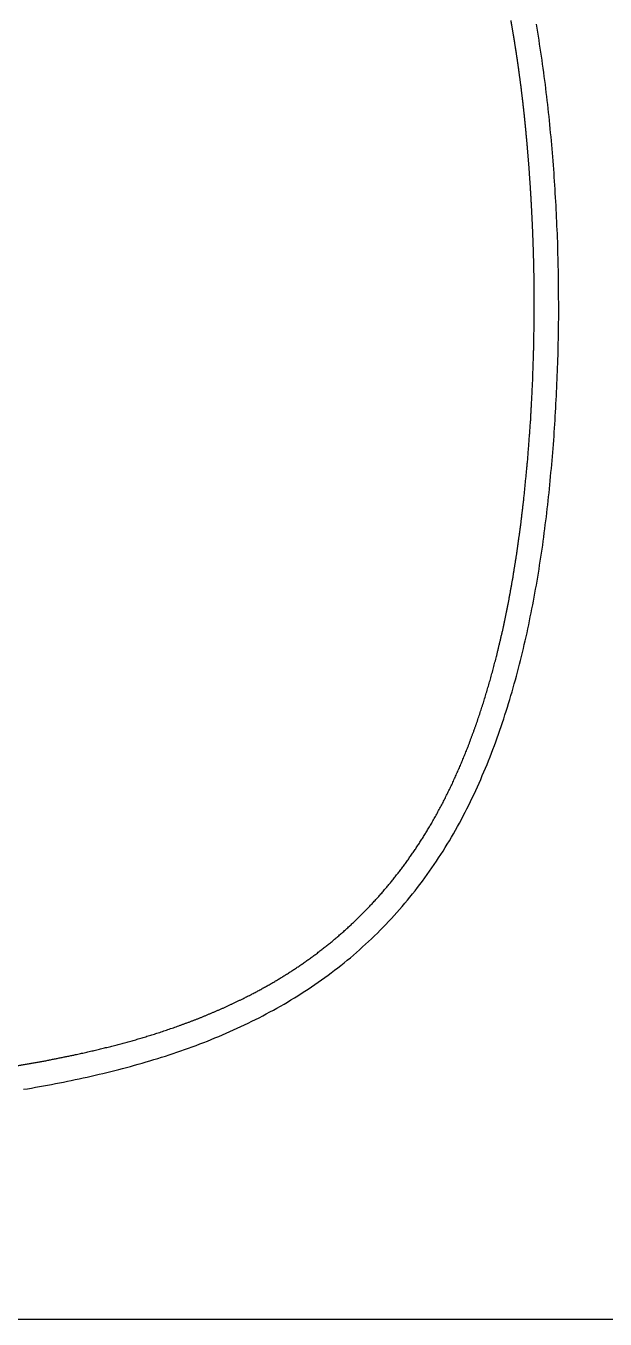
# Model space of a CAD drawing. Header units: millimetres. Extents: x 694231 to 734331, y 4486031 to 4541543.
# Drawn here: x 724214.06 to 724228.28, y 4490596.16 to 4490627.92 of the extents above; entities that cross this region are included whole.
import ezdxf

# ---------------------------------------------------------------- set-up
doc = ezdxf.new("R2010")
doc.units = ezdxf.units.MM
doc.set_wipeout_variables(frame=1)
for name, color, linetype in [('Deko_Ahsap01', 23, 'Continuous'), ('Deko_Ahsap02', 251, 'Continuous'), ('Piu_Vitrifiye', 143, 'Continuous')]:
    doc.layers.add(name, color=color, linetype=linetype)

# ---------------------------------------------------------------- blocks, each defined once
blk = doc.blocks.new('ebeveynlavabo')
at = {"layer": 'Piu_Vitrifiye'}
for p, q in [((8236.754, 559.582), (8236.652, 559.563)), ((8236.856, 559.6), (8236.754, 559.582)), ((8236.957, 559.619), (8236.856, 559.6)), ((8237.059, 559.637), (8236.957, 559.619)), ((8237.162, 559.654), (8237.059, 559.637)), ((8237.264, 559.67), (8237.162, 559.654)), ((8235.233, 559.262), (8235.132, 559.238)), ((8235.334, 559.286), (8235.233, 559.262)), ((8235.434, 559.311), (8235.334, 559.286)), ((8235.535, 559.335), (8235.434, 559.311)), ((8235.636, 559.357), (8235.535, 559.335)), ((8235.738, 559.379), (8235.636, 559.357)), ((8235.839, 559.4), (8235.738, 559.379)), ((8235.94, 559.422), (8235.839, 559.4)), ((8236.042, 559.443), (8235.94, 559.422)), ((8236.143, 559.464), (8236.042, 559.443)), ((8236.244, 559.486), (8236.143, 559.464)), ((8236.346, 559.506), (8236.244, 559.486)), ((8236.448, 559.525), (8236.346, 559.506)), ((8236.55, 559.544), (8236.448, 559.525)), ((8236.652, 559.563), (8236.55, 559.544)), ((8233.933, 558.912), (8233.833, 558.882)), ((8234.032, 558.941), (8233.933, 558.912)), ((8234.131, 558.971), (8234.032, 558.941)), ((8234.23, 559), (8234.131, 558.971)), ((8234.33, 559.03), (8234.23, 559)), ((8234.43, 559.057), (8234.33, 559.03)), ((8234.53, 559.084), (8234.43, 559.057)), ((8234.63, 559.111), (8234.53, 559.084)), ((8234.73, 559.138), (8234.63, 559.111)), ((8234.83, 559.165), (8234.73, 559.138)), ((8234.931, 559.189), (8234.83, 559.165)), ((8235.031, 559.214), (8234.931, 559.189)), ((8235.132, 559.238), (8235.031, 559.214)), ((8232.95, 558.582), (8232.853, 558.547)), ((8233.048, 558.618), (8232.95, 558.582)), ((8233.145, 558.653), (8233.048, 558.618)), ((8233.242, 558.689), (8233.145, 558.653)), ((8233.341, 558.721), (8233.242, 558.689)), ((8233.439, 558.754), (8233.341, 558.721)), ((8233.538, 558.786), (8233.439, 558.754)), ((8233.636, 558.819), (8233.538, 558.786)), ((8233.734, 558.851), (8233.636, 558.819)), ((8233.833, 558.882), (8233.734, 558.851)), ((8232.179, 558.278), (8232.085, 558.236)), ((8232.275, 558.318), (8232.179, 558.278)), ((8232.371, 558.357), (8232.275, 558.318)), ((8232.467, 558.396), (8232.371, 558.357)), ((8232.563, 558.435), (8232.467, 558.396)), ((8232.659, 558.473), (8232.563, 558.435)), ((8232.756, 558.511), (8232.659, 558.473)), ((8232.853, 558.547), (8232.756, 558.511)), ((8231.427, 557.93), (8231.334, 557.885)), ((8231.52, 557.976), (8231.427, 557.93)), ((8231.613, 558.022), (8231.52, 557.976)), ((8231.706, 558.067), (8231.613, 558.022)), ((8231.801, 558.11), (8231.706, 558.067)), ((8231.895, 558.152), (8231.801, 558.11)), ((8231.99, 558.194), (8231.895, 558.152)), ((8232.085, 558.236), (8231.99, 558.194)), ((8230.785, 557.593), (8230.694, 557.543)), ((8230.876, 557.643), (8230.785, 557.593)), ((8230.967, 557.692), (8230.876, 557.643)), ((8231.058, 557.742), (8230.967, 557.692)), ((8231.149, 557.791), (8231.058, 557.742)), ((8231.241, 557.839), (8231.149, 557.791)), ((8231.334, 557.885), (8231.241, 557.839)), ((8230.25, 557.276), (8230.163, 557.22)), ((8230.338, 557.332), (8230.25, 557.276)), ((8230.427, 557.385), (8230.338, 557.332)), ((8230.516, 557.438), (8230.427, 557.385)), ((8230.605, 557.49), (8230.516, 557.438)), ((8230.694, 557.543), (8230.605, 557.49)), ((8229.732, 556.933), (8229.647, 556.873)), ((8229.818, 556.992), (8229.732, 556.933)), ((8229.903, 557.051), (8229.818, 556.992)), ((8229.989, 557.108), (8229.903, 557.051)), ((8230.076, 557.164), (8229.989, 557.108)), ((8230.163, 557.22), (8230.076, 557.164)), ((8229.314, 556.627), (8229.231, 556.565)), ((8229.397, 556.689), (8229.314, 556.627)), ((8229.48, 556.751), (8229.397, 556.689)), ((8229.563, 556.813), (8229.48, 556.751)), ((8229.647, 556.873), (8229.563, 556.813)), ((8228.909, 556.304), (8228.831, 556.236)), ((8228.99, 556.369), (8228.909, 556.304)), ((8229.07, 556.434), (8228.99, 556.369)), ((8229.151, 556.5), (8229.07, 556.434)), ((8229.231, 556.565), (8229.151, 556.5)), ((8228.52, 555.962), (8228.445, 555.89)), ((8228.597, 556.031), (8228.52, 555.962)), ((8228.675, 556.1), (8228.597, 556.031)), ((8228.753, 556.168), (8228.675, 556.1)), ((8228.831, 556.236), (8228.753, 556.168)), ((8228.22, 555.676), (8228.148, 555.602)), ((8228.295, 555.748), (8228.22, 555.676)), ((8228.37, 555.819), (8228.295, 555.748)), ((8228.445, 555.89), (8228.37, 555.819)), ((8227.861, 555.303), (8227.791, 555.226)), ((8227.931, 555.379), (8227.861, 555.303)), ((8228.003, 555.453), (8227.931, 555.379)), ((8228.075, 555.528), (8228.003, 555.453)), ((8228.148, 555.602), (8228.075, 555.528)), ((8227.585, 554.994), (8227.518, 554.914)), ((8227.653, 555.072), (8227.585, 554.994)), ((8227.722, 555.149), (8227.653, 555.072)), ((8227.791, 555.226), (8227.722, 555.149)), ((8227.32, 554.675), (8227.256, 554.593)), ((8227.386, 554.755), (8227.32, 554.675)), ((8227.452, 554.835), (8227.386, 554.755)), ((8227.518, 554.914), (8227.452, 554.835)), ((8227.067, 554.347), (8227.006, 554.263)), ((8227.13, 554.429), (8227.067, 554.347)), ((8227.193, 554.511), (8227.13, 554.429)), ((8227.256, 554.593), (8227.193, 554.511)), ((8226.826, 554.01), (8226.767, 553.924)), ((8226.886, 554.094), (8226.826, 554.01)), ((8226.946, 554.178), (8226.886, 554.094)), ((8227.006, 554.263), (8226.946, 554.178)), ((8226.596, 553.665), (8226.54, 553.577)), ((8226.653, 553.751), (8226.596, 553.665)), ((8226.71, 553.838), (8226.653, 553.751)), ((8226.767, 553.924), (8226.71, 553.838)), ((8226.378, 553.312), (8226.324, 553.224)), ((8226.432, 553.401), (8226.378, 553.312)), ((8226.486, 553.489), (8226.432, 553.401)), ((8226.54, 553.577), (8226.486, 553.489)), ((8226.223, 553.043), (8226.172, 552.953)), ((8226.273, 553.133), (8226.223, 553.043)), ((8226.324, 553.224), (8226.273, 553.133)), ((8226.025, 552.679), (8225.978, 552.587)), ((8226.072, 552.771), (8226.025, 552.679)), ((8226.121, 552.863), (8226.072, 552.771)), ((8226.172, 552.953), (8226.121, 552.863)), ((8225.836, 552.31), (8225.793, 552.216)), ((8225.883, 552.402), (8225.836, 552.31)), ((8225.93, 552.495), (8225.883, 552.402)), ((8225.978, 552.587), (8225.93, 552.495)), ((8225.705, 552.028), (8225.661, 551.934)), ((8225.749, 552.122), (8225.705, 552.028)), ((8225.793, 552.216), (8225.749, 552.122)), ((8225.537, 551.649), (8225.496, 551.554)), ((8225.577, 551.745), (8225.537, 551.649)), ((8225.618, 551.84), (8225.577, 551.745)), ((8225.661, 551.934), (8225.618, 551.84)), ((8225.416, 551.363), (8225.377, 551.267)), ((8225.456, 551.458), (8225.416, 551.363)), ((8225.496, 551.554), (8225.456, 551.458)), ((8225.266, 550.977), (8225.229, 550.88)), ((8225.303, 551.073), (8225.266, 550.977)), ((8225.34, 551.17), (8225.303, 551.073)), ((8225.377, 551.267), (8225.34, 551.17)), ((8225.158, 550.685), (8225.124, 550.587)), ((8225.192, 550.783), (8225.158, 550.685)), ((8225.229, 550.88), (8225.192, 550.783)), ((8225.055, 550.392), (8225.021, 550.294)), ((8225.09, 550.489), (8225.055, 550.392)), ((8225.124, 550.587), (8225.09, 550.489)), ((8224.927, 549.998), (8224.895, 549.899)), ((8224.958, 550.096), (8224.927, 549.998)), ((8224.989, 550.195), (8224.958, 550.096)), ((8225.021, 550.294), (8224.989, 550.195)), ((8224.834, 549.701), (8224.805, 549.601)), ((8224.864, 549.8), (8224.834, 549.701)), ((8224.895, 549.899), (8224.864, 549.8)), ((8224.748, 549.402), (8224.719, 549.303)), ((8224.777, 549.502), (8224.748, 549.402)), ((8224.805, 549.601), (8224.777, 549.502)), ((8224.638, 549.003), (8224.612, 548.902)), ((8224.664, 549.103), (8224.638, 549.003)), ((8224.691, 549.203), (8224.664, 549.103)), ((8224.719, 549.303), (8224.691, 549.203)), ((8224.559, 548.702), (8224.535, 548.601)), ((8224.586, 548.802), (8224.559, 548.702)), ((8224.612, 548.902), (8224.586, 548.802)), ((8224.488, 548.399), (8224.465, 548.299)), ((8224.512, 548.5), (8224.488, 548.399)), ((8224.535, 548.601), (8224.512, 548.5)), ((8224.417, 548.097), (8224.394, 547.996)), ((8224.441, 548.198), (8224.417, 548.097)), ((8224.465, 548.299), (8224.441, 548.198)), ((8224.331, 547.691), (8224.31, 547.59)), ((8224.351, 547.793), (8224.331, 547.691)), ((8224.372, 547.895), (8224.351, 547.793)), ((8224.394, 547.996), (8224.372, 547.895)), ((8224.269, 547.387), (8224.248, 547.285)), ((8224.289, 547.488), (8224.269, 547.387)), ((8224.31, 547.59), (8224.289, 547.488)), ((8224.21, 547.082), (8224.192, 546.98)), ((8224.229, 547.184), (8224.21, 547.082)), ((8224.248, 547.285), (8224.229, 547.184)), ((8224.156, 546.775), (8224.138, 546.673)), ((8224.174, 546.878), (8224.156, 546.775)), ((8224.192, 546.98), (8224.174, 546.878)), ((8224.087, 546.367), (8224.072, 546.264)), ((8224.103, 546.469), (8224.087, 546.367)), ((8224.12, 546.571), (8224.103, 546.469)), ((8224.138, 546.673), (8224.12, 546.571)), ((8224.04, 546.06), (8224.025, 545.957)), ((8224.056, 546.162), (8224.04, 546.06)), ((8224.072, 546.264), (8224.056, 546.162)), ((8223.994, 545.752), (8223.98, 545.649)), ((8224.009, 545.855), (8223.994, 545.752)), ((8224.025, 545.957), (8224.009, 545.855)), ((8223.953, 545.444), (8223.94, 545.341)), ((8223.967, 545.547), (8223.953, 545.444)), ((8223.98, 545.649), (8223.967, 545.547)), ((8223.9, 545.033), (8223.889, 544.93)), ((8223.913, 545.136), (8223.9, 545.033)), ((8223.927, 545.238), (8223.913, 545.136)), ((8223.94, 545.341), (8223.927, 545.238)), ((8223.866, 544.724), (8223.854, 544.621)), ((8223.877, 544.827), (8223.866, 544.724)), ((8223.889, 544.93), (8223.877, 544.827)), ((8223.831, 544.415), (8223.82, 544.312)), ((8223.843, 544.518), (8223.831, 544.415)), ((8223.854, 544.621), (8223.843, 544.518)), ((8223.801, 544.106), (8223.791, 544.003)), ((8223.81, 544.209), (8223.801, 544.106)), ((8223.82, 544.312), (8223.81, 544.209)), ((8223.772, 543.796), (8223.763, 543.693)), ((8223.782, 543.899), (8223.772, 543.796)), ((8223.791, 544.003), (8223.782, 543.899)), ((8223.737, 543.383), (8223.729, 543.28)), ((8223.745, 543.487), (8223.737, 543.383)), ((8223.753, 543.59), (8223.745, 543.487)), ((8223.763, 543.693), (8223.753, 543.59)), ((8223.713, 543.073), (8223.705, 542.97)), ((8223.721, 543.177), (8223.713, 543.073)), ((8223.729, 543.28), (8223.721, 543.177)), ((8223.691, 542.763), (8223.685, 542.66)), ((8223.698, 542.867), (8223.691, 542.763)), ((8223.705, 542.97), (8223.698, 542.867)), ((8223.673, 542.453), (8223.667, 542.35)), ((8223.679, 542.556), (8223.673, 542.453)), ((8223.685, 542.66), (8223.679, 542.556)), ((8223.655, 542.143), (8223.649, 542.039)), ((8223.661, 542.246), (8223.655, 542.143)), ((8223.667, 542.35), (8223.661, 542.246)), ((8223.633, 541.729), (8223.629, 541.625)), ((8223.637, 541.832), (8223.633, 541.729)), ((8223.643, 541.936), (8223.637, 541.832)), ((8223.649, 542.039), (8223.643, 541.936)), ((8223.621, 541.418), (8223.617, 541.315)), ((8223.625, 541.522), (8223.621, 541.418)), ((8223.629, 541.625), (8223.625, 541.522)), ((8223.609, 541.108), (8223.605, 541.004)), ((8223.613, 541.211), (8223.609, 541.108)), ((8223.617, 541.315), (8223.613, 541.211)), ((8223.599, 540.797), (8223.597, 540.693)), ((8223.601, 540.9), (8223.599, 540.797)), ((8223.605, 541.004), (8223.601, 540.9)), ((8223.594, 540.486), (8223.592, 540.382)), ((8223.596, 540.59), (8223.594, 540.486)), ((8223.597, 540.693), (8223.596, 540.59)), ((8223.587, 540.072), (8223.585, 539.968)), ((8223.588, 540.175), (8223.587, 540.072)), ((8223.59, 540.279), (8223.588, 540.175)), ((8223.592, 540.382), (8223.59, 540.279)), ((8223.585, 539.968), (8223.584, 539.864)), ((8223.584, 539.864), (8223.584, 539.761)), ((8223.584, 539.761), (8223.585, 539.657)), ((8223.585, 539.657), (8223.585, 539.554)), ((8223.585, 539.554), (8223.586, 539.45)), ((8223.586, 539.45), (8223.586, 539.346)), ((8223.586, 539.346), (8223.587, 539.243)), ((8223.587, 539.243), (8223.587, 539.139)), ((8223.587, 539.139), (8223.587, 539.036)), ((8223.587, 539.036), (8223.588, 538.932)), ((8223.588, 538.932), (8223.59, 538.828)), ((8223.59, 538.828), (8223.593, 538.725)), ((8223.593, 538.725), (8223.595, 538.621)), ((8223.595, 538.621), (8223.598, 538.518)), ((8223.598, 538.518), (8223.601, 538.414)), ((8223.601, 538.414), (8223.603, 538.31)), ((8223.603, 538.31), (8223.606, 538.207)), ((8223.606, 538.207), (8223.609, 538.103)), ((8223.609, 538.103), (8223.611, 538)), ((8223.611, 538), (8223.615, 537.896)), ((8223.615, 537.896), (8223.619, 537.793)), ((8223.619, 537.793), (8223.624, 537.689)), ((8223.624, 537.689), (8223.629, 537.586)), ((8223.629, 537.586), (8223.634, 537.482)), ((8223.634, 537.482), (8223.639, 537.379)), ((8223.639, 537.379), (8223.643, 537.275)), ((8223.643, 537.275), (8223.648, 537.172)), ((8223.648, 537.172), (8223.653, 537.068)), ((8223.653, 537.068), (8223.658, 536.965)), ((8223.658, 536.965), (8223.664, 536.861)), ((8223.664, 536.861), (8223.671, 536.758)), ((8223.671, 536.758), (8223.678, 536.654)), ((8223.678, 536.654), (8223.685, 536.551)), ((8223.685, 536.551), (8223.692, 536.448)), ((8223.692, 536.448), (8223.698, 536.344)), ((8223.698, 536.344), (8223.705, 536.241)), ((8223.705, 536.241), (8223.712, 536.137)), ((8223.712, 536.137), (8223.719, 536.034)), ((8223.719, 536.034), (8223.727, 535.931)), ((8223.727, 535.931), (8223.736, 535.827)), ((8223.736, 535.827), (8223.745, 535.724)), ((8223.745, 535.724), (8223.754, 535.621)), ((8223.754, 535.621), (8223.763, 535.518)), ((8223.763, 535.518), (8223.772, 535.415)), ((8223.772, 535.415), (8223.781, 535.311)), ((8223.781, 535.311), (8223.791, 535.208)), ((8223.791, 535.208), (8223.8, 535.105)), ((8223.8, 535.105), (8223.809, 535.002)), ((8223.809, 535.002), (8223.82, 534.899)), ((8223.82, 534.899), (8223.831, 534.796)), ((8223.831, 534.796), (8223.843, 534.693)), ((8223.843, 534.693), (8223.855, 534.59)), ((8223.855, 534.59), (8223.866, 534.487)), ((8223.866, 534.487), (8223.878, 534.384)), ((8223.878, 534.384), (8223.89, 534.281)), ((8223.89, 534.281), (8223.901, 534.178)), ((8223.901, 534.178), (8223.913, 534.075)), ((8223.913, 534.075), (8223.925, 533.972)), ((8223.925, 533.972), (8223.939, 533.869)), ((8223.939, 533.869), (8223.953, 533.767)), ((8223.953, 533.767), (8223.967, 533.664)), ((8223.967, 533.664), (8223.981, 533.561)), ((8223.981, 533.561), (8223.995, 533.459)), ((8223.995, 533.459), (8224.009, 533.356)), ((8224.009, 533.356), (8224.023, 533.253)), ((8224.023, 533.253), (8224.039, 533.151)), ((8224.039, 533.151), (8224.055, 533.049)), ((8224.055, 533.049), (8224.072, 532.946)), ((8224.072, 532.946), (8224.088, 532.844)), ((8224.088, 532.844), (8224.104, 532.742)), ((8224.104, 532.742), (8224.12, 532.639)), ((8224.12, 532.639), (8224.136, 532.537)), ((8224.136, 532.537), (8224.155, 532.435))]:
    blk.add_line(p, q, dxfattribs=at)
for points in [[(8236.694, 558.938), (8235.908, 558.779)], [(8237.484, 559.076), (8236.694, 558.938)], [(8235.39, 558.661), (8234.874, 558.533)], [(8235.908, 558.779), (8235.39, 558.661)], [(8234.362, 558.392), (8233.853, 558.237)], [(8234.874, 558.533), (8234.362, 558.392)], [(8233.293, 558.047), (8232.739, 557.838)], [(8233.853, 558.237), (8233.293, 558.047)], [(8232.194, 557.607), (8231.659, 557.355)], [(8232.739, 557.838), (8232.194, 557.607)], [(8231.659, 557.355), (8231.271, 557.154)], [(8230.89, 556.941), (8230.517, 556.714)], [(8231.271, 557.154), (8230.89, 556.941)], [(8230.517, 556.714), (8230.153, 556.474)], [(8230.153, 556.474), (8229.798, 556.219)], [(8229.443, 555.943), (8229.1, 555.651)], [(8229.798, 556.219), (8229.443, 555.943)], [(8229.1, 555.651), (8228.769, 555.346)], [(8228.769, 555.346), (8228.451, 555.027)], [(8228.451, 555.027), (8228.146, 554.696)], [(8228.146, 554.696), (8227.85, 554.346)], [(8227.85, 554.346), (8227.569, 553.985)], [(8227.569, 553.985), (8227.303, 553.612)], [(8227.303, 553.612), (8227.052, 553.23)], [(8227.052, 553.23), (8226.816, 552.838)], [(8226.816, 552.838), (8226.557, 552.364)], [(8226.557, 552.364), (8226.317, 551.88)], [(8226.317, 551.88), (8226.097, 551.386)], [(8226.097, 551.386), (8225.894, 550.886)], [(8225.894, 550.886), (8225.687, 550.323)], [(8225.687, 550.323), (8225.499, 549.754)], [(8225.499, 549.754), (8225.329, 549.18)], [(8225.329, 549.18), (8225.175, 548.601)], [(8225.175, 548.601), (8225.017, 547.936)], [(8225.017, 547.936), (8224.878, 547.268)], [(8224.878, 547.268), (8224.756, 546.596)], [(8224.756, 546.596), (8224.649, 545.921)], [(8224.649, 545.921), (8224.556, 545.244)], [(8224.556, 545.244), (8224.475, 544.566)], [(8224.475, 544.566), (8224.378, 543.577)], [(8224.378, 543.577), (8224.303, 542.586)], [(8224.303, 542.586), (8224.251, 541.594)], [(8224.251, 541.594), (8224.219, 540.601)], [(8224.219, 540.601), (8224.209, 539.608)], [(8224.209, 539.608), (8224.209, 539.606)], [(8224.209, 539.606), (8224.21, 539.339)], [(8224.21, 539.339), (8224.212, 539.073)], [(8224.212, 539.073), (8224.216, 538.81)], [(8224.216, 538.81), (8224.222, 538.548)], [(8224.222, 538.548), (8224.228, 538.29)], [(8224.228, 538.29), (8224.237, 538.032)], [(8224.237, 538.032), (8224.246, 537.778)], [(8224.246, 537.778), (8224.257, 537.525)], [(8224.257, 537.525), (8224.269, 537.275)], [(8224.269, 537.275), (8224.282, 537.026)], [(8224.282, 537.026), (8224.296, 536.782)], [(8224.296, 536.782), (8224.311, 536.537)], [(8224.311, 536.537), (8224.328, 536.297)], [(8224.328, 536.297), (8224.345, 536.056)], [(8224.345, 536.056), (8224.364, 535.821)], [(8224.364, 535.821), (8224.383, 535.585)], [(8224.383, 535.585), (8224.404, 535.354)], [(8224.404, 535.354), (8224.426, 535.122)], [(8224.426, 535.122), (8224.448, 534.896)], [(8224.448, 534.896), (8224.472, 534.669)], [(8224.472, 534.669), (8224.497, 534.447)], [(8224.497, 534.447), (8224.523, 534.225)], [(8224.523, 534.225), (8224.55, 534.007)], [(8224.55, 534.007), (8224.579, 533.79)], [(8224.579, 533.79), (8224.608, 533.577)], [(8224.608, 533.577), (8224.638, 533.364)], [(8224.638, 533.364), (8224.669, 533.155)], [(8224.669, 533.155), (8224.702, 532.947)], [(8224.702, 532.947), (8224.735, 532.743)], [(8224.735, 532.743), (8224.769, 532.54)], [(8224.769, 532.54), (8224.804, 532.341)]]:
    blk.add_open_spline(points, degree=1, dxfattribs=at)

msp = doc.modelspace()

# ---------------------------------------------------------------- wipeouts: each hides what was drawn before it
msp.add_wipeout([(724166.665, 4490596.16), (724166.665, 4490639.36), (724266.7, 4490639.36), (724266.7, 4490596.16)]).dxf.layer = 'Deko_Ahsap02'

# ---------------------------------------------------------------- next in the draw order: linework, layer by layer
at = {"layer": 'Deko_Ahsap01'}
msp.add_lwpolyline([(724266.702, 4490651.16), (724166.665, 4490651.16), (724166.665, 4490596.16), (724266.702, 4490596.16)], close=True, dxfattribs=at)

# ---------------------------------------------------------------- next in the draw order: block references
at = {"layer": 'Piu_Vitrifiye', "xscale": 0.9604000000000001, "yscale": 0.9604000000000001, "zscale": 0.9604000000000001, "rotation": 180}
msp.add_blockref('ebeveynlavabo', (732125.07, 4491139.312), dxfattribs=at)

doc.saveas('drawing.dxf')
